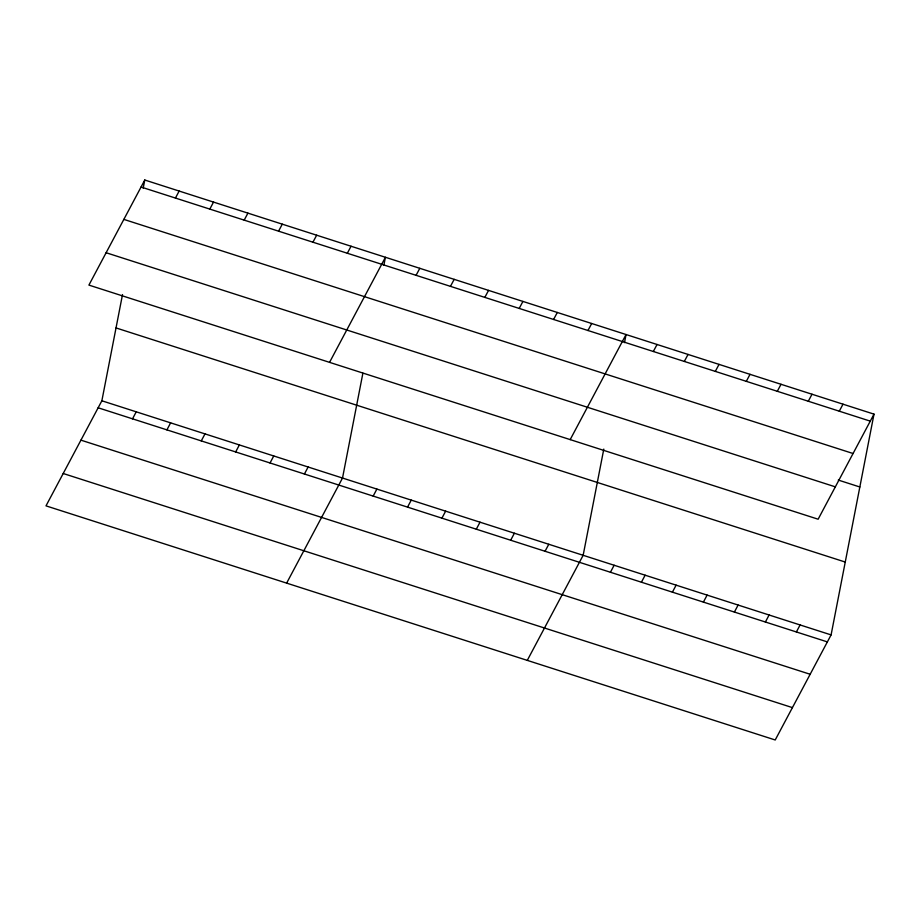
<?xml version="1.0" encoding="UTF-8"?>
<svg xmlns="http://www.w3.org/2000/svg" width="920" height="920" viewBox="0 0 920 920"><rect width="100%" height="100%" fill="white"/><g stroke="black" fill="none" stroke-linecap="round" stroke-linejoin="round"><path stroke-width="1.38" d="M874 414.138L818.133 519.213L88.906 285.096L144.785 180.021L874 414.138L831.093 634.904L775.215 739.979L46 505.862L101.867 400.786L122.509 294.572M143.209 188.117L144.785 180.021M362.882 373.221L342.516 478.043L286.637 583.119M383.847 265.374L385.422 257.278L329.555 362.353M603.796 449.098L583.153 555.3L527.286 660.376M624.496 342.631L626.06 334.535L570.193 439.61M175.433 198.064L179.158 191.061M209.806 209.105L213.532 202.101M132.526 418.83L136.24 411.827M244.191 220.133L247.917 213.13M166.899 429.87L170.625 422.855M278.564 231.173L282.29 224.169M201.273 440.898L204.999 433.895M312.938 242.213L316.664 235.209M235.658 451.938L239.384 444.935M347.323 253.253L351.049 246.249M270.031 462.978L273.757 455.975M304.405 474.018L308.131 467.003M416.07 275.321L419.796 268.318M450.455 286.361L454.181 279.358M373.163 496.087L376.889 489.083M484.828 297.401L488.554 290.386M407.537 507.127L411.263 500.123M519.202 308.43L522.928 301.426M441.922 518.167L445.648 511.152M553.587 319.47L557.313 312.466M476.296 529.195L480.022 522.192M587.96 330.51L591.686 323.506M510.669 540.235L514.395 533.232M545.054 551.275L548.78 544.272M653.327 351.497L657.053 344.494M684.319 361.445L688.045 354.441M715.311 371.392L719.037 364.389M610.42 572.263L614.146 565.259M746.304 381.351L750.03 374.336M641.412 582.21L645.138 575.207M777.296 391.299L781.022 384.296M672.405 592.158L676.131 585.154M808.289 401.247L812.015 394.243M703.397 602.106L707.123 595.102M839.281 411.194L843.007 404.19M734.39 612.064L738.116 605.049M765.382 622.012L769.108 615.008M796.375 631.959L800.101 624.956M141.059 187.024L870.274 421.141M123.843 219.386L853.07 453.514M838.281 480.067L859.843 486.99M106.122 252.736L835.337 486.852M116.035 327.934L845.25 562.051M101.867 400.786L831.093 634.904M98.141 407.79L827.367 641.907M80.937 440.151L810.152 674.268M63.204 473.501L792.431 707.618"/></g></svg>
